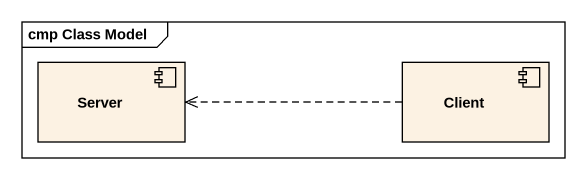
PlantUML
@startuml
mainframe cmp Class Model
component Server
component Client
Client .left.> Server
@enduml
